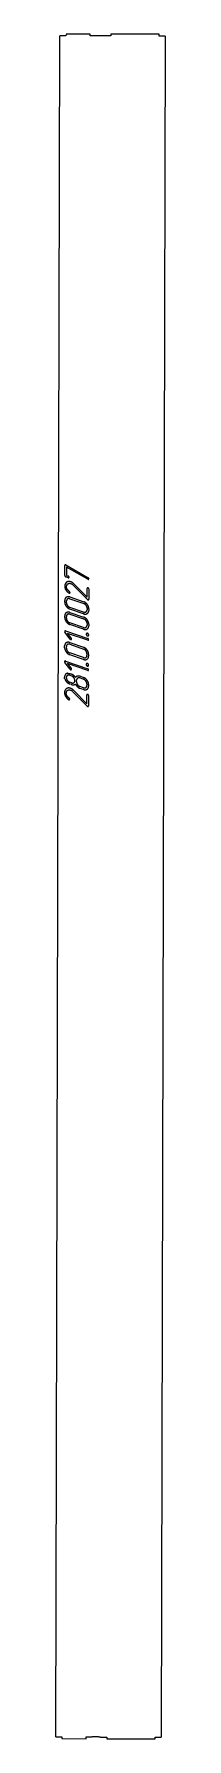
# Model space of a CAD drawing. Header units: millimetres. Extents: x -5 to 86, y 0 to 1406.
import ezdxf

# ---------------------------------------------------------------- set-up
doc = ezdxf.new("R2010")
doc.units = ezdxf.units.MM
doc.linetypes.add('K5LT_BASIC', pattern=[0])
doc.layers.add('Engraving', color=7, linetype='Continuous')

msp = doc.modelspace()

# ---------------------------------------------------------------- linework, layer by layer
at = {"color": 143, "linetype": 'K5LT_BASIC', "lineweight": 15, "true_color": 0x33acca}
for p, q in [((-5, 1.5), (-1.6, 1404.2)), ((3.4, 1404.2), (-1.6, 1404.2)), ((3.5, 1405.7), (3.4, 1404.2)), ((23.5, 1405.7), (3.5, 1405.7)), ((23.4, 1404.2), (23.5, 1405.7)), ((28.4, 1404.2), (23.4, 1404.2)), ((40.5, 1404.2), (35.5, 1404.2)), ((40.5, 1405.7), (40.5, 1404.2)), ((80.5, 1405.6), (40.5, 1405.7)), ((80.5, 1404.1), (80.5, 1405.6)), ((85.5, 1404.1), (80.5, 1404.1)), ((85.5, 1404.1), (82.1, 1.2)), ((-5, 1.5), (0, 1.5)), ((0, 1.5), (0, 0)), ((0, 0), (20, -0.1)), ((20, 1.4), (25, 1.4)), ((20, -0.1), (20, 1.4)), ((32.1, 1.3), (37.1, 1.3)), ((37.1, 1.3), (37.1, -0.2)), ((77.1, 1.2), (82.1, 1.2)), ((77.1, -0.3), (77.1, 1.2)), ((37.1, -0.2), (77.1, -0.3))]:
    msp.add_line(p, q, dxfattribs=at)
for points in [[(35.5, 1404.2), (35.2, 1404.2), (34.6, 1404.2), (33.7, 1404.2), (32.9, 1404.2), (32, 1404.2), (31.1, 1404.2), (30.2, 1404.2), (29.3, 1404.2), (28.7, 1404.2), (28.4, 1404.2)], [(32.1, 1.3), (31.8, 1.3), (31.2, 1.3), (30.3, 1.3), (29.4, 1.4), (28.5, 1.4), (27.7, 1.4), (26.8, 1.4), (25.9, 1.4), (25.3, 1.4), (25, 1.4)]]:
    msp.add_open_spline(points, degree=3, dxfattribs=at)
at = {"layer": 'Engraving', "color": 143, "linetype": 'K5LT_BASIC', "lineweight": 15, "true_color": 0x33acca}
for p, q in [((2.5, 959.1), (2.5, 967.6)), ((3.2, 968.1), (3.4, 968)), ((5.3, 957.4), (3.2, 958.1)), ((3.4, 968), (21.8, 957.4)), ((21.5, 956.1), (3.9, 966.2)), ((3.9, 966.2), (3.9, 959.3)), ((3.9, 959.3), (5.3, 958.8)), ((21.7, 956), (21.5, 956.1)), ((22.2, 957), (22.4, 956.5)), ((6.1, 944.7), (5.8, 944.8)), ((8.9, 951.7), (8.4, 952.1)), ((9.4, 951.2), (8.9, 951.7)), ((21.2, 939.3), (9.4, 951.2)), ((10.2, 952.1), (20.9, 941.4)), ((20.9, 941.4), (20.9, 948.5)), ((22.3, 948.1), (22.3, 939.6)), ((2.4, 937.2), (2.4, 938.6)), ((3.8, 936.7), (3.9, 938.2)), ((6.7, 941.5), (18.1, 937.6)), ((6.7, 940), (18.1, 936.1)), ((18, 929), (6.7, 932.9)), ((18, 927.6), (6.7, 931.5)), ((6.7, 928.8), (18, 924.9)), ((20.9, 932.3), (20.9, 930.9)), ((22.3, 931.8), (22.3, 930.4)), ((2.4, 924.5), (2.4, 925.9)), ((3.8, 924), (3.8, 925.5)), ((18, 916.3), (6.6, 920.2)), ((18, 914.9), (6.6, 918.8)), ((6.7, 927.3), (18, 923.4)), ((20.9, 919.6), (20.9, 918.2)), ((22.3, 919.1), (22.3, 917.7)), ((2.3, 899.7), (2.3, 901.1)), ((6.8, 906.8), (2.6, 912.5)), ((3.1, 913.5), (21.5, 907.2)), ((3.8, 899.2), (3.8, 900.6)), ((21.5, 905.8), (4.8, 911.5)), ((4.8, 911.5), (7.8, 907.4)), ((6.6, 903.9), (18, 900)), ((6.6, 902.5), (18, 898.6)), ((6.8, 881.9), (2.5, 887.6)), ((3, 888.7), (21.5, 882.3)), ((21.5, 880.9), (4.7, 886.7)), ((4.7, 886.7), (7.8, 882.6)), ((17.9, 891.5), (6.6, 895.4)), ((17.9, 890), (6.6, 893.9)), ((20.8, 894.7), (20.8, 893.3)), ((22.2, 894.3), (22.2, 892.8)), ((2.3, 875), (2.3, 875.5)), ((2.3, 874.6), (2.3, 875)), ((2.6, 873.7), (2.3, 874.6)), ((4.9, 878.6), (5.6, 878.5)), ((5.6, 878.5), (6.1, 878.5)), ((6.1, 878.5), (6.5, 878.3)), ((6.5, 878.3), (8, 877.8)), ((6.5, 876.9), (8, 876.4)), ((12.2, 871.4), (12.2, 872.8)), ((15.1, 876.1), (17.9, 875.1)), ((15.1, 874.7), (17.9, 873.7)), ((8, 870.7), (6.5, 871.2)), ((7.9, 869.3), (6.5, 869.8)), ((8.7, 863.8), (8.2, 864.2)), ((9.2, 863.3), (8.7, 863.8)), ((21, 851.5), (9.2, 863.3)), ((10, 864.3), (20.7, 853.5)), ((17.9, 866.6), (15, 867.6)), ((17.9, 865.2), (15, 866.1)), ((20.7, 869.9), (20.7, 868.5)), ((20.7, 853.5), (20.7, 860.7)), ((22.1, 860.2), (22.1, 851.7)), ((22.2, 869.4), (22.2, 868)), ((5.9, 856.8), (5.6, 856.9))]:
    msp.add_line(p, q, dxfattribs=at)
for points in [[(2.7, 968.1), (2.5, 967.9), (2.5, 967.6)], [(2.5, 959.1), (2.5, 958.4), (3.2, 958.1)], [(3.2, 968.1), (2.9, 968.2), (2.7, 968.1)], [(5.8, 958.4), (5.6, 958.7), (5.3, 958.8)], [(5.3, 957.4), (5.7, 957.3), (5.8, 957.4)], [(6, 957.9), (6, 958.2), (5.8, 958.4)], [(5.8, 957.4), (6, 957.7), (6, 957.9)], [(22.2, 957), (21.9, 957.3), (21.8, 957.4)], [(22.2, 956.1), (22.4, 956.3), (22.4, 956.5)], [(3.8, 953.6), (2.5, 952.4), (2.4, 950.4)], [(2.4, 950.4), (2.4, 948.9), (3.2, 947.5)], [(3.2, 947.5), (4.1, 946), (5.8, 944.8)], [(7.3, 954.1), (5.3, 954.7), (3.8, 953.6)], [(3.9, 950), (3.9, 950.7), (4.2, 951.3)], [(4.4, 948), (3.9, 949), (3.9, 950)], [(4.2, 951.3), (4.5, 951.9), (4.9, 952.3)], [(6.3, 946), (5, 946.9), (4.4, 948)], [(4.9, 952.3), (5.9, 953.1), (7.3, 952.6)], [(6.1, 944.7), (6.4, 944.6), (6.6, 944.7)], [(6.6, 945.6), (6.5, 945.8), (6.3, 946)], [(6.8, 945.2), (6.7, 945.4), (6.6, 945.6)], [(6.6, 944.7), (6.8, 944.9), (6.8, 945.2)], [(8.7, 953.4), (8, 953.8), (7.3, 954.1)], [(7.3, 952.6), (7.9, 952.4), (8.4, 952.1)], [(10.2, 952.1), (9.4, 952.9), (8.7, 953.4)], [(21.2, 949), (20.9, 948.8), (20.9, 948.5)], [(21.6, 949), (21.4, 949.1), (21.2, 949)], [(22.1, 948.7), (21.9, 948.9), (21.6, 949)], [(21.7, 956), (22, 955.9), (22.2, 956.1)], [(22.3, 948.1), (22.3, 948.4), (22.1, 948.7)], [(3.7, 941.2), (2.4, 940.4), (2.4, 938.6)], [(2.4, 937.2), (2.4, 935.4), (3.7, 933.8)], [(3.6, 928.5), (2.4, 927.7), (2.4, 925.9)], [(6.7, 928.8), (4.9, 929.4), (3.6, 928.5)], [(6.7, 941.5), (4.9, 942.1), (3.7, 941.2)], [(3.7, 933.8), (5, 932.1), (6.7, 931.5)], [(3.8, 936.7), (3.8, 935.6), (4.7, 934.4)], [(4.7, 939.9), (3.9, 939.3), (3.9, 938.2)], [(6.7, 940), (5.5, 940.4), (4.7, 939.9)], [(4.7, 934.4), (5.5, 933.3), (6.7, 932.9)], [(18, 929), (19.2, 928.6), (20, 929.2)], [(21.1, 935.3), (19.8, 937), (18.1, 937.6)], [(20.1, 934.6), (19.3, 935.7), (18.1, 936.1)], [(20, 929.2), (20.9, 929.8), (20.9, 930.9)], [(20.9, 932.3), (20.9, 933.5), (20.1, 934.6)], [(22.3, 931.8), (22.3, 933.6), (21.1, 935.3)], [(21.1, 927.9), (22.3, 928.8), (22.3, 930.4)], [(21.2, 939.3), (21.4, 939.2), (21.6, 939.1)], [(21.6, 939.1), (21.9, 939), (22.1, 939.1)], [(22.1, 939.1), (22.3, 939.3), (22.3, 939.6)], [(2.4, 924.5), (2.4, 922.7), (3.7, 921.1)], [(3.7, 921.1), (4.9, 919.4), (6.6, 918.8)], [(4.7, 927.2), (3.8, 926.6), (3.8, 925.5)], [(3.8, 924), (3.8, 922.9), (4.6, 921.7)], [(4.6, 921.7), (5.5, 920.6), (6.6, 920.2)], [(6.7, 927.3), (5.5, 927.7), (4.7, 927.2)], [(18, 927.6), (19.8, 927), (21.1, 927.9)], [(21, 922.6), (19.8, 924.3), (18, 924.9)], [(20.1, 921.9), (19.2, 923), (18, 923.4)], [(18, 916.3), (19.2, 915.9), (20, 916.5)], [(18, 914.9), (19.8, 914.3), (21, 915.2)], [(20, 916.5), (20.8, 917.1), (20.9, 918.2)], [(20.9, 919.6), (20.9, 920.8), (20.1, 921.9)], [(22.3, 919.1), (22.3, 920.9), (21, 922.6)], [(21, 915.2), (22.3, 916.1), (22.3, 917.7)], [(3.6, 903.7), (2.3, 902.8), (2.3, 901.1)], [(2.6, 913.5), (2.4, 913.3), (2.4, 913)], [(2.4, 913), (2.4, 912.8), (2.6, 912.5)], [(3.1, 913.5), (2.8, 913.6), (2.6, 913.5)], [(6.6, 903.9), (4.8, 904.5), (3.6, 903.7)], [(4.6, 902.3), (3.8, 901.8), (3.8, 900.6)], [(6.6, 902.5), (5.4, 902.9), (4.6, 902.3)], [(6.8, 906.8), (7.2, 906.4), (7.3, 906.4)], [(7.3, 906.4), (7.6, 906.3), (7.8, 906.4)], [(8, 906.9), (8, 907.2), (7.8, 907.4)], [(7.8, 906.4), (8, 906.6), (8, 906.9)], [(21, 897.7), (19.7, 899.4), (18, 900)], [(20.5, 911.4), (20.1, 911.2), (20.1, 910.8)], [(20.1, 910.8), (20.1, 910.3), (20.5, 909.9)], [(21.2, 911.5), (20.8, 911.7), (20.5, 911.4)], [(20.5, 909.9), (20.9, 909.5), (21.2, 909.4)], [(21.9, 911), (21.6, 911.4), (21.2, 911.5)], [(21.2, 909.4), (21.6, 909.3), (22, 909.4)], [(22.1, 906.8), (21.9, 907.1), (21.5, 907.2)], [(21.5, 905.8), (21.9, 905.7), (22.1, 905.8)], [(22.3, 910.1), (22.3, 910.6), (21.9, 911)], [(22, 909.4), (22.3, 909.6), (22.3, 910.1)], [(22.2, 906.3), (22.2, 906.6), (22.1, 906.8)], [(22.1, 905.8), (22.2, 906.1), (22.2, 906.3)], [(2.3, 899.7), (2.3, 897.9), (3.6, 896.2)], [(2.5, 888.6), (2.3, 888.5), (2.3, 888.2)], [(2.3, 888.2), (2.3, 887.9), (2.5, 887.6)], [(3, 888.7), (2.7, 888.8), (2.5, 888.6)], [(3.6, 896.2), (4.9, 894.5), (6.6, 893.9)], [(3.8, 899.2), (3.8, 898), (4.6, 896.9)], [(4.6, 896.9), (5.4, 895.8), (6.6, 895.4)], [(17.9, 891.5), (19.1, 891.1), (19.9, 891.6)], [(17.9, 890), (19.7, 889.4), (21, 890.3)], [(20, 897), (19.2, 898.2), (18, 898.6)], [(19.9, 891.6), (20.8, 892.2), (20.8, 893.3)], [(20.8, 894.7), (20.8, 895.9), (20, 897)], [(20.4, 886.6), (20.1, 886.3), (20.1, 886)], [(20.1, 886), (20.1, 885.4), (20.5, 885)], [(21.1, 886.7), (20.7, 886.8), (20.4, 886.6)], [(22.2, 894.3), (22.2, 896), (21, 897.7)], [(21, 890.3), (22.2, 891.2), (22.2, 892.8)], [(21.9, 886.1), (21.5, 886.5), (21.1, 886.7)], [(22.2, 885.2), (22.2, 885.7), (21.9, 886.1)], [(3.5, 878.1), (2.3, 877.2), (2.3, 875.5)], [(2.6, 873.7), (2.9, 872.9), (3.5, 872)], [(4.9, 878.6), (4.1, 878.5), (3.5, 878.1)], [(3.5, 872), (4.9, 870.3), (6.5, 869.8)], [(4.5, 876.7), (3.7, 876.2), (3.7, 875)], [(3.7, 875), (3.7, 873.8), (4.5, 872.7)], [(6.5, 876.9), (5.3, 877.3), (4.5, 876.7)], [(4.5, 872.7), (5.3, 871.6), (6.5, 871.2)], [(6.8, 881.9), (7.1, 881.6), (7.2, 881.5)], [(7.2, 881.5), (7.5, 881.4), (7.8, 881.6)], [(8, 882), (8, 882.3), (7.8, 882.6)], [(7.8, 881.6), (8, 881.7), (8, 882)], [(9.8, 876.8), (9, 877.4), (8, 877.8)], [(10, 874.8), (9.2, 876), (8, 876.4)], [(11.3, 875.1), (10.6, 876.1), (9.8, 876.8)], [(10.8, 872.6), (10.8, 873.7), (10, 874.8)], [(10, 870.8), (10.8, 871.4), (10.8, 872.6)], [(12.8, 876.2), (11.8, 875.9), (11.3, 875.1)], [(13.1, 874.5), (12.2, 874), (12.2, 872.8)], [(15.1, 876.1), (13.9, 876.5), (12.8, 876.2)], [(15.1, 874.7), (13.9, 875.1), (13.1, 874.5)], [(20.9, 872.8), (19.7, 874.5), (17.9, 875.1)], [(19.9, 872.2), (19.1, 873.3), (17.9, 873.7)], [(20.7, 869.9), (20.7, 871.1), (19.9, 872.2)], [(20.5, 885), (20.9, 884.6), (21.1, 884.5)], [(22.2, 869.4), (22.2, 871.2), (20.9, 872.8)], [(21.1, 884.5), (21.6, 884.4), (21.9, 884.6)], [(22, 882), (21.8, 882.2), (21.5, 882.3)], [(21.5, 880.9), (21.8, 880.8), (22, 880.9)], [(21.9, 884.6), (22.2, 884.7), (22.2, 885.2)], [(22.2, 881.4), (22.2, 881.7), (22, 882)], [(22, 880.9), (22.2, 881.3), (22.2, 881.4)], [(3.6, 865.7), (2.2, 864.6), (2.2, 862.6)], [(2.2, 862.6), (2.2, 861.1), (3, 859.7)], [(3, 859.7), (3.9, 858.1), (5.6, 856.9)], [(7.1, 866.2), (5.1, 866.9), (3.6, 865.7)], [(3.7, 862.1), (3.7, 862.9), (4, 863.5)], [(4.2, 860.1), (3.7, 861.2), (3.7, 862.1)], [(4, 863.5), (4.2, 864.1), (4.7, 864.4)], [(6.1, 858.1), (4.8, 859.1), (4.2, 860.1)], [(4.7, 864.4), (5.7, 865.2), (7.1, 864.7)], [(6.4, 857.8), (6.3, 858), (6.1, 858.1)], [(6.5, 857.3), (6.5, 857.6), (6.4, 857.8)], [(8.5, 865.5), (7.8, 866), (7.1, 866.2)], [(7.1, 864.7), (7.7, 864.6), (8.2, 864.2)], [(7.9, 869.3), (9, 868.9), (9.8, 869.1)], [(8, 870.7), (9.1, 870.3), (10, 870.8)], [(10, 864.3), (9.2, 865.1), (8.5, 865.5)], [(9.8, 869.1), (10.7, 869.2), (11.3, 869.7)], [(11.3, 869.7), (12, 868.4), (13, 867.4)], [(12.2, 871.4), (12.2, 870.2), (13, 869.1)], [(13, 869.1), (13.9, 868), (15, 867.6)], [(13, 867.4), (13.9, 866.5), (15, 866.1)], [(17.9, 866.6), (19, 866.2), (19.9, 866.8)], [(17.9, 865.2), (19.7, 864.6), (20.9, 865.4)], [(19.9, 866.8), (20.7, 867.3), (20.7, 868.5)], [(20.9, 861.1), (20.7, 861), (20.7, 860.7)], [(20.9, 865.4), (22.1, 866.3), (22.2, 868)], [(21.4, 861.2), (21.2, 861.3), (20.9, 861.1)], [(21.9, 860.8), (21.7, 861.1), (21.4, 861.2)], [(22.1, 860.2), (22.1, 860.6), (21.9, 860.8)], [(5.9, 856.8), (6.2, 856.7), (6.4, 856.9)], [(6.4, 856.9), (6.5, 857), (6.5, 857.3)], [(21, 851.5), (21.1, 851.4), (21.3, 851.3)], [(21.3, 851.3), (21.6, 851.2), (21.9, 851.3)], [(21.9, 851.3), (22.1, 851.5), (22.1, 851.7)]]:
    msp.add_open_spline(points, degree=2, dxfattribs=at)

doc.saveas('drawing.dxf')
